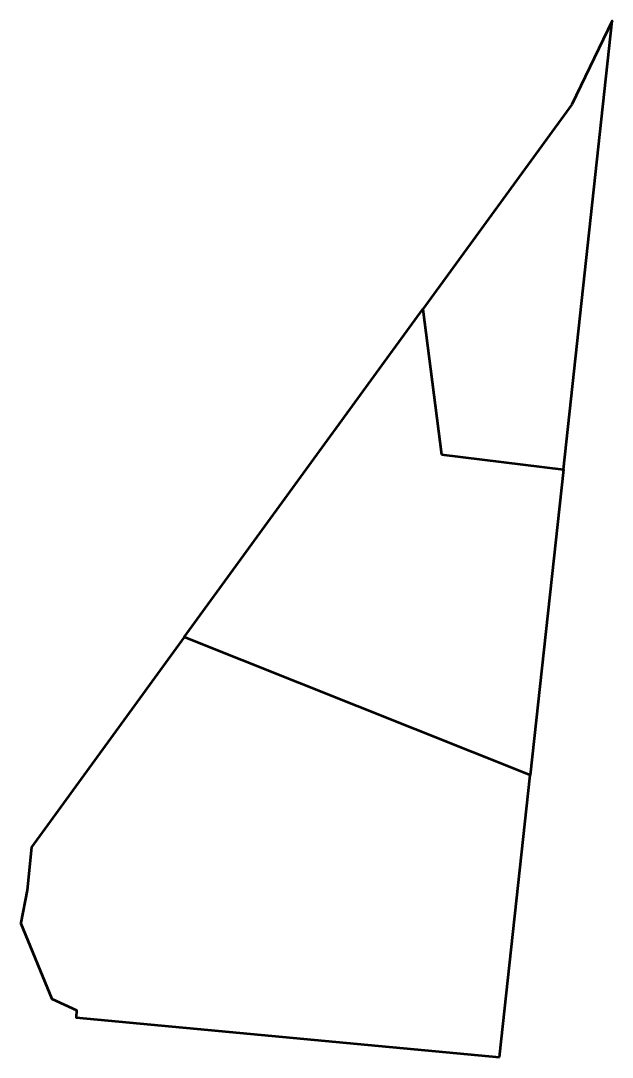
# Model space of a CAD drawing. Header units: metres. Extents: x 808018.7 to 808046.2, y 9157471.8 to 9157519.9.
import ezdxf

# ---------------------------------------------------------------- set-up
doc = ezdxf.new("R2010")
doc.units = ezdxf.units.M
doc.header["$MEASUREMENT"] = 0
doc.layers.add('2796-21012', color=1, linetype='Continuous')

msp = doc.modelspace()

# ---------------------------------------------------------------- linework, layer by layer
at = {"layer": '2796-21012', "color": 5, "lineweight": 53, "true_color": 0x0000ff}
msp.add_lwpolyline([(808038.264, 9157499.745), (808043.933, 9157499.054), (808046.195, 9157519.861), (808044.316, 9157515.982), (808037.4, 9157506.48)], close=True, dxfattribs=at)
at = {"layer": '2796-21012', "color": 254, "lineweight": 53, "true_color": 0xcccccc}
msp.add_lwpolyline([(808038.264, 9157499.745), (808043.933, 9157499.054), (808042.392, 9157484.878), (808026.335, 9157491.281), (808037.4, 9157506.48)], close=True, dxfattribs=at)
at = {"layer": '2796-21012', "color": 3, "lineweight": 53, "true_color": 0x00ff00}
msp.add_lwpolyline([(808040.969, 9157471.793), (808042.392, 9157484.878), (808026.335, 9157491.281), (808019.237, 9157481.534), (808019.049, 9157479.547), (808018.749, 9157478.029), (808018.744, 9157477.994), (808020.19, 9157474.496), (808021.33, 9157473.976), (808021.324, 9157473.634)], close=True, dxfattribs=at)

doc.saveas('drawing.dxf')
